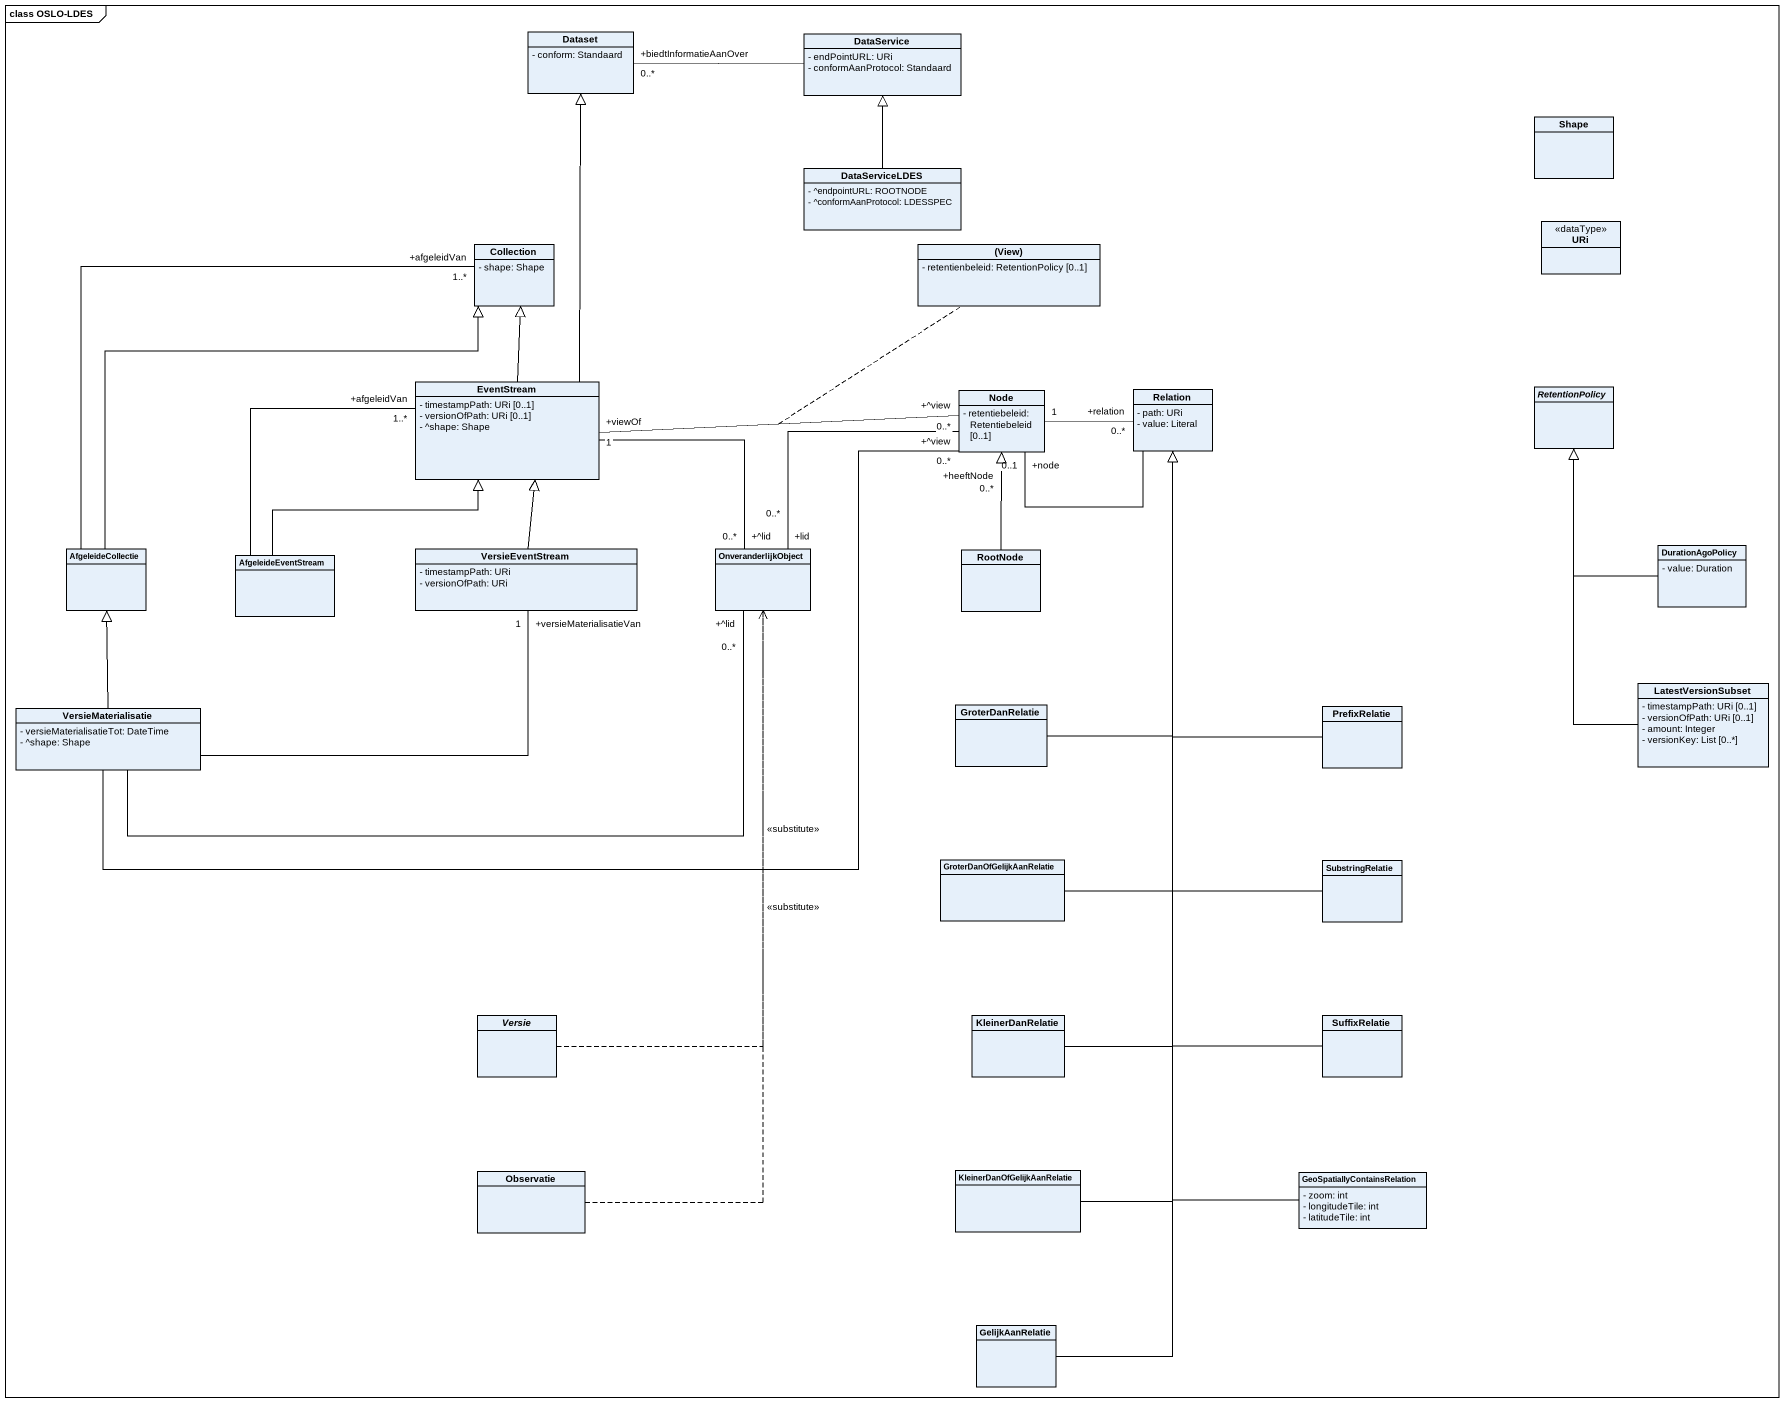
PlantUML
@startuml
mainframe class OSLO-LDES
hide circle
hide empty members
skinparam classAttributeIconSize 0
class Dataset {
  - conform: Standaard
}
class DataService {
  - endPointURL: URi
  - conformAanProtocol: Standaard
}
class Shape
class DataServiceLDES {
  - ^endpointURL: ROOTNODE
  - ^conformAanProtocol: LDESSPEC
}
class URi <<dataType>>
class Collection {
  - shape: Shape
}
class "(View)" as View {
  - retentienbeleid: RetentionPolicy [0..1]
}
class EventStream {
  - timestampPath: URi [0..1]
  - versionOfPath: URi [0..1]
  - ^shape: Shape
}
class "Node" as Node_ {
  - retentiebeleid: Retentiebeleid [0..1]
}
class Relation {
  - path: URi
  - value: Literal
}
abstract class RetentionPolicy
class AfgeleideCollectie
class VersieEventStream {
  - timestampPath: URi
  - versionOfPath: URi
}
class OnveranderlijkObject
class RootNode
class DurationAgoPolicy {
  - value: Duration
}
class AfgeleideEventStream
class VersieMaterialisatie {
  - versieMaterialisatieTot: DateTime
  - ^shape: Shape
}
class GroterDanRelatie
class PrefixRelatie
class LatestVersionSubset {
  - timestampPath: URi [0..1]
  - versionOfPath: URi [0..1]
  - amount: Integer
  - versionKey: List [0..*]
}
class GroterDanOfGelijkAanRelatie
class SubstringRelatie
abstract class Versie
class KleinerDanRelatie
class SuffixRelatie
class Observatie
class KleinerDanOfGelijkAanRelatie
class GeoSpatiallyContainsRelation {
  - zoom: int
  - longitudeTile: int
  - latitudeTile: int
}
class GelijkAanRelatie
DataService -left- "+biedtInformatieAanOver\n0..*" Dataset
DataServiceLDES -up-|> DataService
EventStream -up-|> Dataset
EventStream -up-|> Collection
EventStream "+viewOf\n1" -right- "+^view\n0..*" Node_
(EventStream, Node_) .. View
EventStream -right- "+^lid\n0..*" OnveranderlijkObject
Node_ "1" -right- "+relation\n0..*" Relation
Node_ -- "+lid\n0..*" OnveranderlijkObject
Relation -left- "+node\n0..1" Node_
AfgeleideCollectie -up-|> Collection
AfgeleideCollectie -up- "+afgeleidVan\n1..*" Collection
VersieEventStream -up-|> EventStream
RootNode -up-|> "+heeftNode\n0..*" Node_
DurationAgoPolicy -up-|> RetentionPolicy
AfgeleideEventStream -up-|> EventStream
AfgeleideEventStream -up- "+afgeleidVan\n1..*" EventStream
VersieMaterialisatie -right- "+^view\n0..*" Node_
VersieMaterialisatie -up-|> AfgeleideCollectie
VersieMaterialisatie -right- "+versieMaterialisatieVan\n1" VersieEventStream
VersieMaterialisatie -right- "+^lid\n0..*" OnveranderlijkObject
GroterDanRelatie -up-|> Relation
PrefixRelatie -up-|> Relation
LatestVersionSubset -up-|> RetentionPolicy
GroterDanOfGelijkAanRelatie -up-|> Relation
SubstringRelatie -up-|> Relation
Versie .up.> OnveranderlijkObject : <<substitute>>
KleinerDanRelatie -up-|> Relation
SuffixRelatie -up-|> Relation
Observatie .up.> OnveranderlijkObject : <<substitute>>
KleinerDanOfGelijkAanRelatie -up-|> Relation
GeoSpatiallyContainsRelation -up-|> Relation
GelijkAanRelatie -up-|> Relation
@enduml
